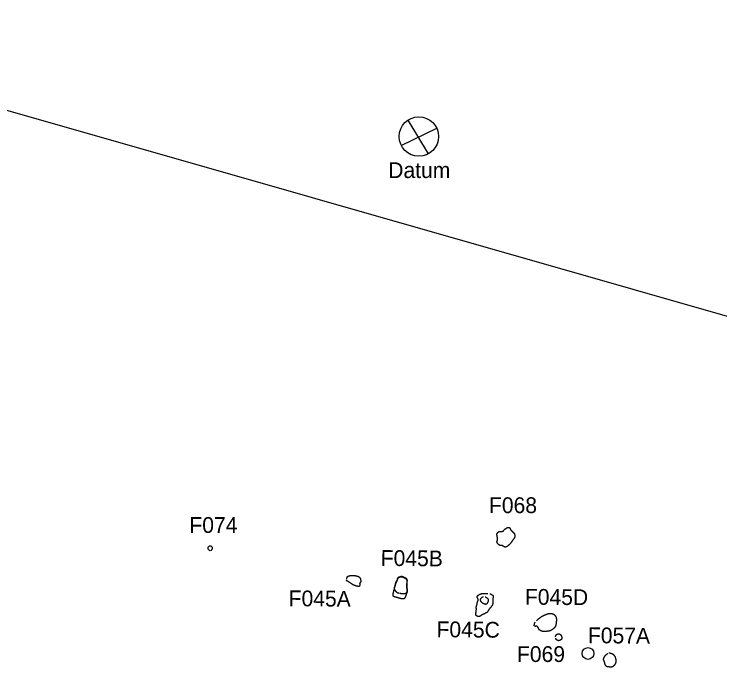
# Model space of a CAD drawing. Extents: x -56 to 221, y -167 to 6.
# Drawn here: x -20.53 to 15.27, y -27.05 to 6.21 of the extents above; entities that cross this region are included whole.
import ezdxf

# ---------------------------------------------------------------- set-up
doc = ezdxf.new("R2010")
doc.units = 0
for name, color, linetype in [('Feature Numbers', 7, 'Continuous'), ('Fenceline 45', 7, 'Continuous'), ('Key', 7, 'Continuous'), ('Limits of Excavation', 7, 'Continuous'), ('Posthole', 7, 'Continuous')]:
    doc.layers.add(name, color=color, linetype=linetype)

msp = doc.modelspace()

# ---------------------------------------------------------------- linework, layer by layer
at = {"layer": 'Fenceline 45'}
for points in [[(-3.661, -22.447), (-3.648, -22.375), (-3.624, -22.324), (-3.563, -22.287), (-3.481, -22.268), (-3.352, -22.265), (-3.264, -22.263), (-3.192, -22.279), (-3.088, -22.302), (-3.024, -22.341), (-2.972, -22.402), (-2.96, -22.461), (-2.945, -22.518), (-2.946, -22.58), (-2.967, -22.62), (-3.003, -22.655), (-3.002, -22.706), (-2.979, -22.742), (-3.007, -22.786), (-3.025, -22.826), (-3.174, -22.805), (-3.27, -22.759), (-3.399, -22.705), (-3.489, -22.632), (-3.59, -22.575), (-3.65, -22.537), (-3.667, -22.502)], [(-1.27, -22.978), (-1.293, -23.079), (-1.31, -23.156), (-1.322, -23.211), (-1.321, -23.279), (-1.289, -23.322), (-1.193, -23.343), (-1.114, -23.364), (-0.989, -23.408), (-0.899, -23.427), (-0.774, -23.442), (-0.744, -23.426), (-0.695, -23.392), (-0.669, -23.349), (-0.645, -23.268), (-0.622, -23.192), (-0.58, -23.108), (-0.569, -23.059), (-0.577, -22.99), (-0.588, -22.923), (-0.603, -22.774), (-0.586, -22.668), (-0.587, -22.558), (-0.581, -22.499), (-0.606, -22.438), (-0.69, -22.397), (-0.77, -22.347), (-0.854, -22.319), (-0.918, -22.321), (-0.989, -22.35), (-1.042, -22.37), (-1.099, -22.406), (-1.089, -22.492), (-1.135, -22.543), (-1.182, -22.623), (-1.207, -22.75), (-1.256, -22.913)], [(-0.963, -23.164), (-0.856, -23.175), (-0.756, -23.179), (-0.666, -23.164), (-0.611, -23.142), (-0.59, -23.09), (-0.579, -23.043), (-0.598, -22.929), (-0.612, -22.81), (-0.604, -22.774), (-0.605, -22.705), (-0.596, -22.623), (-0.598, -22.55), (-0.603, -22.486), (-0.654, -22.434), (-0.721, -22.398), (-0.77, -22.378), (-0.817, -22.351), (-0.865, -22.341), (-0.906, -22.341), (-0.973, -22.361), (-1.035, -22.388), (-1.078, -22.412), (-1.088, -22.429), (-1.092, -22.491), (-1.123, -22.546), (-1.16, -22.613), (-1.184, -22.677), (-1.199, -22.746), (-1.214, -22.814), (-1.24, -22.877), (-1.252, -22.943), (-1.222, -22.994), (-1.202, -23.03), (-1.156, -23.09), (-1.06, -23.152), (-0.99, -23.158)], [(3.607, -23.188), (3.695, -23.226), (3.762, -23.278), (3.78, -23.339), (3.759, -23.416), (3.744, -23.487), (3.764, -23.548), (3.747, -23.629), (3.747, -23.726), (3.714, -23.79), (3.655, -23.871), (3.601, -23.931), (3.541, -24.006), (3.493, -24.095), (3.457, -24.146), (3.379, -24.173), (3.307, -24.226), (3.235, -24.241), (3.162, -24.288), (3.091, -24.341), (2.998, -24.352), (2.94, -24.317), (2.886, -24.264), (2.882, -24.185), (2.91, -24.1), (2.916, -24.014), (2.921, -23.953), (2.909, -23.85), (2.943, -23.767), (2.969, -23.619), (3.001, -23.548), (3.017, -23.489), (2.984, -23.413), (2.946, -23.345), (2.994, -23.283), (3.052, -23.234), (3.124, -23.203), (3.244, -23.173), (3.314, -23.167), (3.508, -23.181)], [(3.369, -23.342), (3.446, -23.39), (3.492, -23.435), (3.518, -23.49), (3.523, -23.551), (3.482, -23.636), (3.457, -23.705), (3.394, -23.735), (3.3, -23.708), (3.214, -23.658), (3.162, -23.596), (3.128, -23.526), (3.129, -23.464), (3.206, -23.359), (3.27, -23.335)], [(5.966, -24.559), (6.072, -24.46), (6.191, -24.374), (6.291, -24.305), (6.415, -24.255), (6.517, -24.218), (6.618, -24.184), (6.69, -24.187), (6.762, -24.2), (6.844, -24.228), (6.891, -24.266), (6.948, -24.348), (6.98, -24.446), (6.979, -24.564), (6.961, -24.726), (6.94, -24.809), (6.911, -24.881), (6.839, -24.956), (6.727, -25.037), (6.642, -25.078), (6.594, -25.086), (6.459, -25.103), (6.381, -25.114), (6.286, -25.105), (6.199, -25.074), (6.115, -25.03), (6.089, -24.965), (6.047, -24.899), (6.011, -24.85), (5.951, -24.837), (5.923, -24.853), (5.874, -24.83), (5.838, -24.796), (5.899, -24.619)]]:
    msp.add_open_spline(points, degree=2, dxfattribs=at)
at = {"layer": 'Key'}
for p, q in [((-0.56, 0.828), (0.477, -0.879)), ((-0.889, -0.457), (0.905, 0.426))]:
    msp.add_line(p, q, dxfattribs=at)
msp.add_circle((0, 0), 1, dxfattribs=at)
at = {"layer": 'Limits of Excavation'}
msp.add_lwpolyline([(-56.191, -97.161), (-37.969, 6.212), (76.054, -26.373), (69.801, -48.796), (131.21, -76.447), (130.819, -102.828), (192.765, -119.047), (185.095, -158.325), (26.762, -122.369), (28.227, -114.455), (-56.191, -97.161)], dxfattribs=at)
at = {"layer": 'Posthole'}
msp.add_circle((8.582, -26.219), 0.3, dxfattribs=at)
msp.add_ellipse((-10.585, -20.88), major_axis=(0, 0.125), ratio=0.832, dxfattribs=at)
for points in [[(4.866, -20.256), (4.863, -20.341), (4.84, -20.369), (4.784, -20.442), (4.733, -20.515), (4.666, -20.612), (4.622, -20.668), (4.532, -20.746), (4.473, -20.8), (4.402, -20.826), (4.33, -20.808), (4.281, -20.779), (4.248, -20.753), (4.214, -20.739), (4.155, -20.739), (4.109, -20.739), (4.068, -20.713), (4.022, -20.675), (3.986, -20.628), (3.965, -20.583), (3.963, -20.529), (3.986, -20.475), (3.988, -20.43), (3.986, -20.35), (3.973, -20.265), (3.958, -20.187), (3.958, -20.149), (4.004, -20.083), (4.05, -20.043), (4.096, -20.027), (4.155, -20.029), (4.209, -20.029), (4.26, -20.027), (4.299, -19.98), (4.348, -19.925), (4.396, -19.888), (4.445, -19.862), (4.494, -19.833), (4.548, -19.826), (4.597, -19.836), (4.63, -19.862), (4.645, -19.93), (4.681, -19.973), (4.733, -20.017), (4.792, -20.074), (4.825, -20.121), (4.856, -20.168), (4.871, -20.249)], [(6.939, -25.382), (6.939, -25.348), (6.948, -25.318), (6.959, -25.288), (6.98, -25.26), (7.017, -25.24), (7.036, -25.224), (7.056, -25.218), (7.093, -25.218), (7.117, -25.228), (7.156, -25.241), (7.194, -25.269), (7.213, -25.296), (7.239, -25.351), (7.258, -25.398), (7.261, -25.43), (7.249, -25.477), (7.224, -25.512), (7.199, -25.532), (7.147, -25.561), (7.117, -25.567), (7.078, -25.575), (7.055, -25.567), (7.022, -25.549), (6.996, -25.533), (6.971, -25.517), (6.954, -25.485), (6.946, -25.438)], [(9.636, -26.186), (9.684, -26.189), (9.725, -26.2), (9.762, -26.213), (9.82, -26.237), (9.852, -26.254), (9.888, -26.293), (9.928, -26.341), (9.955, -26.395), (9.981, -26.474), (9.986, -26.505), (9.993, -26.577), (9.989, -26.623), (9.985, -26.684), (9.982, -26.714), (9.965, -26.741), (9.937, -26.787), (9.918, -26.806), (9.904, -26.82), (9.889, -26.843), (9.873, -26.858), (9.858, -26.875), (9.825, -26.894), (9.805, -26.904), (9.771, -26.913), (9.72, -26.913), (9.672, -26.907), (9.616, -26.904), (9.553, -26.897), (9.53, -26.884), (9.504, -26.864), (9.487, -26.847), (9.463, -26.807), (9.45, -26.774), (9.438, -26.727), (9.426, -26.681), (9.414, -26.636), (9.4, -26.596), (9.382, -26.564), (9.367, -26.537), (9.374, -26.489), (9.39, -26.445), (9.416, -26.391), (9.438, -26.354), (9.485, -26.303), (9.533, -26.259), (9.58, -26.216)]]:
    msp.add_open_spline(points, degree=2, dxfattribs=at)

# ---------------------------------------------------------------- texts
at = {"layer": 'Feature Numbers'}
for s, p in [('F068', (3.557, -19.099)), ('F074', (-11.641, -20.104))]:
    msp.add_text(s, height=0.8, dxfattribs=at).set_placement(p)
for s, p in [('F045B', (-1.937, -21.775)), ('F045A', (-6.608, -23.82)), ('F045D', (5.376, -23.742)), ('F045C', (0.893, -25.392)), ('F057A', (8.575, -25.696))]:
    msp.add_text(s, height=0.8, rotation=359.5, dxfattribs=at).set_placement(p)
at = {"layer": 'Key'}
for s, p in [('Datum', (-1.553, -2.103)), ('F069', (4.978, -26.652))]:
    msp.add_text(s, height=0.8, dxfattribs=at).set_placement(p)

doc.saveas('drawing.dxf')
